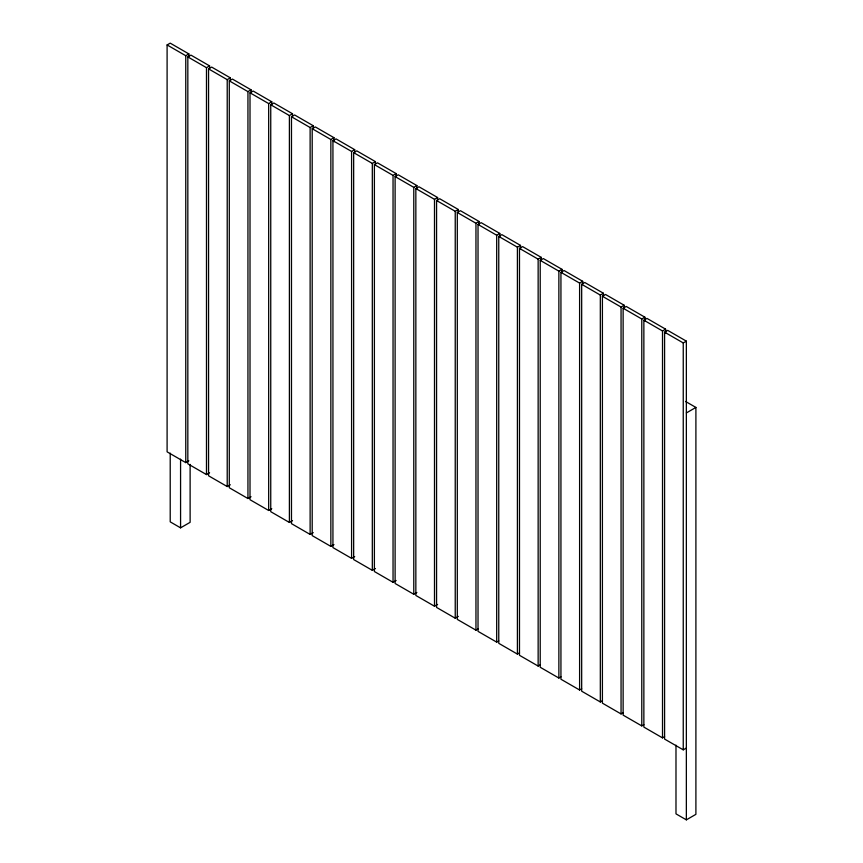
<?xml version="1.0" encoding="UTF-8"?>
<svg xmlns="http://www.w3.org/2000/svg" width="863" height="863" viewBox="0 0 863 863"><rect width="100%" height="100%" fill="white"/><g stroke="black" fill="none" stroke-linecap="round" stroke-linejoin="round"><path stroke-width="1.29" d="M188.868 460.82L185.761 462.622L167.098 451.845L167.098 44.941L170.216 43.15L188.868 53.916L188.868 56.613M167.098 44.941L185.761 55.717L188.868 53.916M209.59 472.795L206.484 474.585L187.832 463.819L187.832 56.915L190.939 55.113L209.59 65.89L209.59 68.587M187.832 56.915L206.484 67.681L209.59 65.89M230.324 484.758L227.217 486.549L208.555 475.783L208.555 68.878L211.672 67.087L230.324 77.853L230.324 80.55M208.555 68.878L227.217 79.655L230.324 77.853M251.057 496.721L247.94 498.523L229.288 487.746L229.288 80.852L232.395 79.051L251.057 89.828L251.057 92.514M229.288 80.852L247.94 91.618L251.057 89.828M271.78 508.695L268.673 510.486L250.011 499.72L250.011 92.816L253.129 91.025L271.78 101.791L271.78 104.488M250.011 92.816L268.673 103.582L271.78 101.791M292.514 520.659L289.396 522.46L270.745 511.683L270.745 104.779L273.851 102.988L292.514 113.754L292.514 116.451M270.745 104.779L289.396 115.556L292.514 113.754M313.237 532.633L310.13 534.424L291.478 523.658L291.478 116.753L294.585 114.952L313.237 125.728L313.237 128.425M291.478 116.753L310.13 127.519L313.237 125.728M333.97 544.596L330.853 546.387L312.201 535.621L312.201 128.716L315.308 126.926L333.97 137.692L333.97 141.737M312.201 128.716L330.853 139.493L333.97 137.692M354.693 556.559L351.586 558.361L332.935 547.584L332.935 140.691L336.041 138.889L354.693 149.666L354.693 152.352M332.935 140.691L351.586 151.457L354.693 149.666M375.427 568.534L372.32 570.324L353.657 559.558L353.657 152.654L356.764 150.863L375.427 161.629L375.427 164.326M353.657 152.654L372.32 163.42L375.427 161.629M396.149 580.497L393.043 582.298L374.391 571.522L374.391 164.617L377.498 162.827L396.149 173.592L396.149 176.289M374.391 164.617L393.043 175.394L396.149 173.592M416.883 592.471L413.776 594.262L395.114 583.485L395.114 176.591L398.221 174.79L416.883 185.567L416.883 188.263M395.114 176.591L413.776 187.357L416.883 185.567M437.606 604.434L434.499 606.225L415.847 595.459L415.847 188.555L418.954 186.764L437.606 197.53L437.606 200.227M415.847 188.555L434.499 199.331L437.606 197.53M458.339 616.398L455.233 618.199L436.57 607.423L436.57 200.518L439.677 198.727L458.339 209.504L458.339 212.19M436.57 200.518L455.233 211.295L458.339 209.504M478.026 628.965L475.955 630.163L457.304 619.397L457.304 212.492L460.411 210.691L479.062 221.467L479.062 224.164M457.304 212.492L475.955 223.258L479.062 221.467M498.76 640.939L496.689 642.126L478.026 631.36L478.026 224.456L481.144 222.665L499.796 233.431L499.796 237.476M478.026 224.456L496.689 235.232L499.796 233.431M519.483 652.903L517.412 654.1L498.76 643.323L498.76 236.43L501.867 234.628L520.518 245.405L520.518 249.439M498.76 236.43L517.412 247.196L520.518 245.405M540.216 664.866L538.145 666.063L519.483 655.297L519.483 248.393L522.6 246.602L541.252 257.368L541.252 260.065M519.483 248.393L538.145 259.159L541.252 257.368M560.939 676.84L558.868 678.038L540.216 667.261L540.216 260.356L543.323 258.566L561.986 269.332L561.986 272.028M540.216 260.356L558.868 271.133L561.986 269.332M581.673 688.803L579.602 690.001L560.939 679.235L560.939 272.33L564.057 270.529L582.708 281.306L582.708 284.003M560.939 272.33L579.602 283.096L582.708 281.306M602.406 700.767L600.324 701.964L581.673 691.198L581.673 284.294L584.78 282.503L603.442 293.269L603.442 295.966M170.216 453.14L170.216 521.856L180.572 527.843L190.119 522.331L190.119 464.391M581.673 284.294L600.324 295.07L603.442 293.269M623.129 712.741L621.058 713.938L602.406 703.162L602.406 296.268L605.513 294.466L624.165 305.243L624.165 307.929M602.406 296.268L621.058 307.034L624.165 305.243M643.863 724.704L641.781 725.902L623.129 715.136L623.129 308.231L626.236 306.441L644.898 317.206L644.898 321.252M623.129 308.231L641.781 318.997L644.898 317.206M664.586 736.678L662.514 737.876L643.863 727.099L643.863 320.195L646.97 318.404L665.621 329.17L665.621 333.215M643.863 320.195L662.514 330.971L665.621 329.17M686.355 748.048L683.248 749.839L664.586 739.073L664.586 332.169L667.692 330.367L686.355 341.144L686.355 819.85L695.902 814.338L695.902 407.433L685.535 401.457M664.586 332.169L683.248 342.935L686.355 341.144M686.355 412.946L695.902 407.433M686.355 819.85L675.988 813.863L675.988 745.147M683.248 342.935L683.248 749.839M662.514 330.971L662.514 737.876M641.781 318.997L641.781 725.902M621.058 307.034L621.058 713.938M600.324 295.07L600.324 701.964M579.602 283.096L579.602 690.001M558.868 271.133L558.868 678.038M538.145 259.159L538.145 666.063M517.412 247.196L517.412 654.1M496.689 235.232L496.689 642.126M475.955 223.258L475.955 630.163M455.233 211.295L455.233 618.199M434.499 199.331L434.499 606.225M413.776 187.357L413.776 594.262M393.043 175.394L393.043 582.298M372.32 163.42L372.32 570.324M351.586 151.457L351.586 558.361M330.853 139.493L330.853 546.387M310.13 127.519L310.13 534.424M289.396 115.556L289.396 522.46M268.673 103.582L268.673 510.486M247.94 91.618L247.94 498.523M227.217 79.655L227.217 486.549M206.484 67.681L206.484 474.585M185.761 55.717L185.761 462.622M180.572 459.127L180.572 527.843"/></g></svg>
